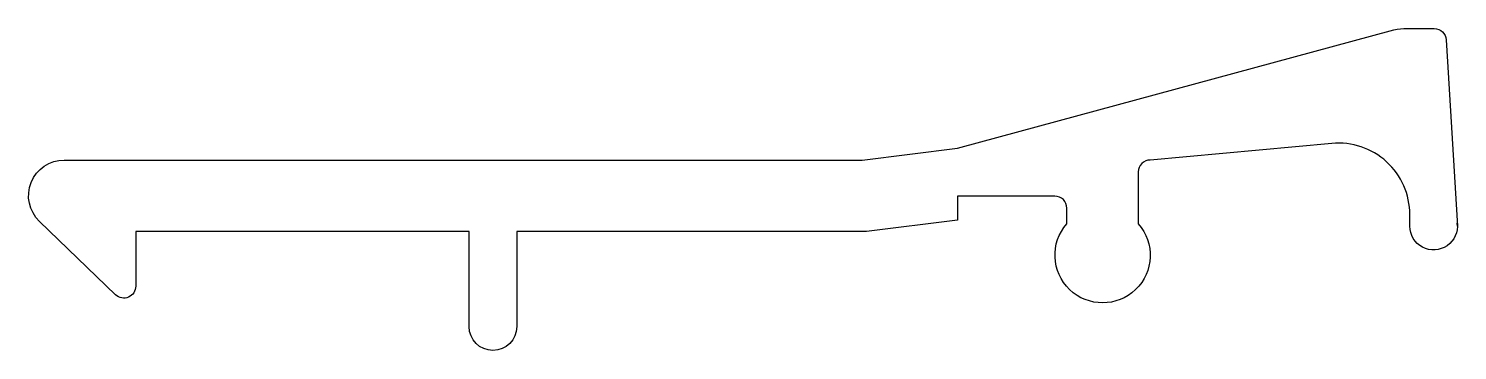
# Model space of a CAD drawing. Extents: x 135.8 to 195.8, y 223.4 to 236.9.
import ezdxf

# ---------------------------------------------------------------- set-up
doc = ezdxf.new("R2010")
doc.units = 0
doc.layers.get('0').update_dxf_attribs({"linetype": 'CONTINUOUS'})

msp = doc.modelspace()

# ---------------------------------------------------------------- linework, layer by layer
msp.add_lwpolyline([(195.791, 228.706, -1.062054), (193.799, 228.586), (193.799, 229.073, 0.441271), (190.525, 232.061), (182.899, 231.361, 0.414214), (182.399, 230.861), (182.399, 228.684, -2.21525), (179.399, 228.684), (179.399, 229.345, 0.414214), (178.899, 229.845), (174.799, 229.845), (174.799, 228.838), (170.985, 228.361), (156.299, 228.361), (156.299, 224.361, -1), (154.299, 224.361), (154.299, 228.361), (140.299, 228.361), (140.299, 226.061, -0.66163), (139.452, 225.701), (136.257, 228.781, -0.674767), (137.299, 231.361), (170.799, 231.361), (174.799, 231.861), (193.124, 236.834, -0.046859), (193.683, 236.886), (194.828, 236.886, -0.396698), (195.327, 236.417), (195.799, 228.586)], format="xyb", close=True)

doc.saveas('drawing.dxf')
